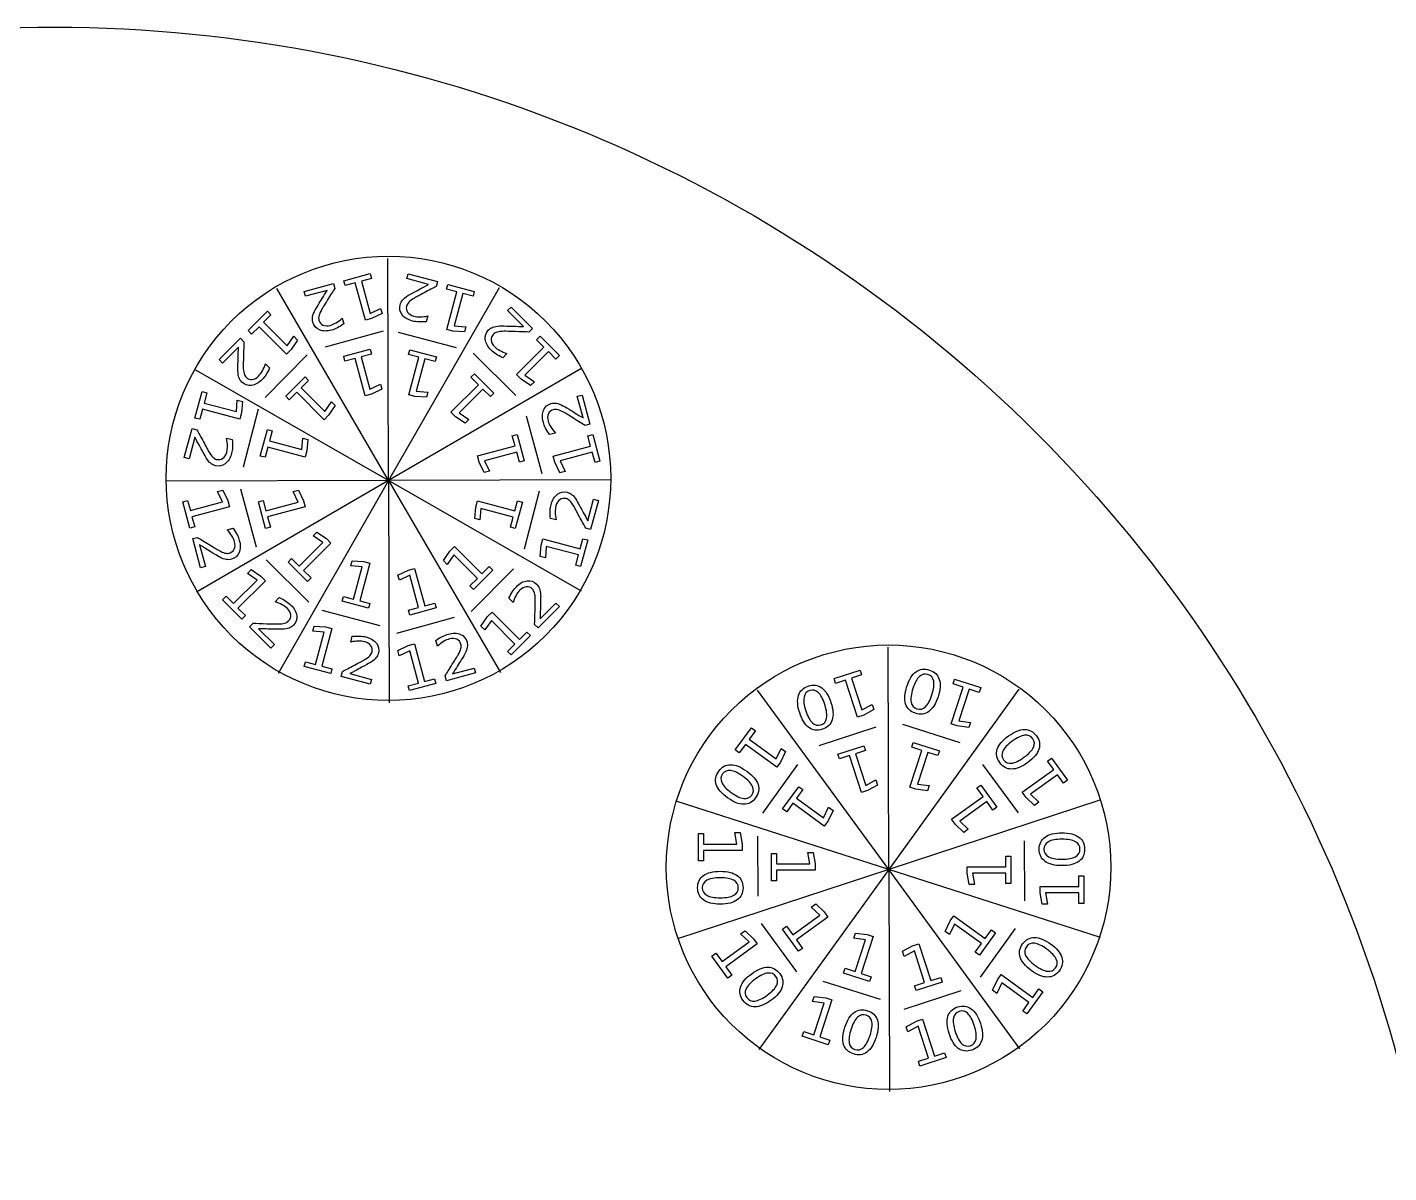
# Model space of a CAD drawing. Extents: x -500 to 0, y 250 to 501.
# Drawn here: x -377.3 to -254.8, y 397.7 to 500.8 of the extents above; entities that cross this region are included whole.
import ezdxf

# ---------------------------------------------------------------- set-up
doc = ezdxf.new("R2010")
doc.units = 0
doc.layers.add('Calque_1', color=7, linetype='CONTINUOUS')

msp = doc.modelspace()

# ---------------------------------------------------------------- linework, layer by layer
at = {"layer": 'Calque_1', "color": 7}
for points in [[(-344.78666, 460.00047), (-344.84946, 479.99949)], [(-341.185784, 477.655719), (-343.137924, 478.178794), (-343.021872, 478.611906), (-340.396864, 477.908538), (-340.512916, 477.475425)], [(-344.78666, 460.00047), (-354.84056, 477.28873)], [(-350.310153, 477.118635), (-352.262293, 476.595561), (-352.378345, 477.028674), (-349.753338, 477.732042), (-349.637285, 477.298929)], [(-334.84154, 477.35153), (-344.78666, 460.00047)], [(-332.657134, 473.861439), (-334.0862, 475.290505), (-333.769139, 475.607565), (-331.8475, 473.685926), (-332.164561, 473.368866)], [(-348.950228, 474.624043), (-348.810965, 474.104308)], [(-341.25535, 474.815376), (-341.394613, 474.295641)], [(-345.281755, 473.440084), (-350.484252, 472.012423)], [(-338.670339, 471.955802), (-343.889664, 473.320659)], [(-358.293779, 471.992748), (-359.722845, 470.563682), (-360.039905, 470.880743), (-358.118266, 472.802382), (-357.801206, 472.485321)], [(-352.099783, 471.321229), (-355.891447, 467.48359)], [(-355.868753, 470.51233), (-355.48828, 470.131858)], [(-333.328653, 467.667443), (-337.166293, 471.459107)], [(-334.137552, 471.436413), (-334.518024, 471.05594)], [(-344.78666, 460.00047), (-362.13772, 469.94559)], [(-327.49839, 470.05437), (-344.78666, 460.00047)], [(-327.284165, 465.630743), (-327.807239, 467.582883), (-327.374126, 467.698935), (-326.670758, 465.073928), (-327.103871, 464.957875)], [(-356.511682, 466.411911), (-357.876539, 461.192586)], [(-330.962716, 460.602345), (-332.390377, 465.804842)], [(-362.211599, 463.896466), (-362.734674, 461.944326), (-363.167786, 462.060378), (-362.464418, 464.685386), (-362.031305, 464.569334)], [(-359.371256, 463.8269), (-358.851521, 463.687637)], [(-329.778757, 464.270818), (-330.298492, 464.131555)], [(-344.78666, 460.00047), (-364.78568, 459.93767)], [(-344.78666, 460.00047), (-362.07492, 449.94657)], [(-344.78666, 460.00047), (-354.73178, 442.64941)], [(-324.78764, 460.06327), (-344.78666, 460.00047)], [(-344.78666, 460.00047), (-344.72386, 440.00145)], [(-344.78666, 460.00047), (-334.73276, 442.71221)], [(-327.4356, 450.05535), (-344.78666, 460.00047)], [(-358.119504, 459.244595), (-356.691843, 454.042099)], [(-332.570528, 453.867389), (-331.205671, 459.086714)], [(-326.870611, 456.382834), (-326.347536, 458.334974), (-325.914424, 458.218922), (-326.617792, 455.593914), (-327.050905, 455.709966)], [(-359.303463, 455.576122), (-358.783728, 455.715385)], [(-329.710954, 456.4524), (-330.230689, 456.591663)], [(-361.798055, 454.216197), (-361.274981, 452.264057), (-361.708094, 452.148005), (-362.411462, 454.773012), (-361.978349, 454.889065)], [(-355.815327, 452.858927), (-351.977688, 449.067263)], [(-337.353037, 448.216873), (-333.561373, 452.054513)], [(-355.006428, 449.089957), (-354.625956, 449.47043)], [(-333.584067, 449.025772), (-333.964539, 449.406244)], [(-331.159041, 447.545354), (-329.729975, 448.97442), (-329.412914, 448.657359), (-331.334554, 446.73572), (-331.651614, 447.052781)], [(-356.486846, 446.664931), (-355.05778, 445.235865), (-355.374841, 444.918805), (-357.29648, 446.840444), (-356.979419, 447.157504)], [(-350.782476, 448.323506), (-345.563151, 446.958649)], [(-344.057623, 446.276856), (-338.855127, 447.704517)], [(-348.197465, 445.463932), (-348.058202, 445.983667)], [(-340.389151, 445.092898), (-340.528413, 445.612633)], [(-299.78666, 425.00047), (-299.84946, 444.99949)], [(-348.267031, 442.623589), (-346.314891, 442.100514), (-346.430943, 441.667402), (-349.055951, 442.37077), (-348.939899, 442.803883)], [(-339.029225, 442.598305), (-337.077085, 443.12138), (-336.961033, 442.688267), (-339.586041, 441.984898), (-339.702093, 442.418011)], [(-299.78666, 425.00047), (-311.5926, 441.14311)], [(-288.08232, 441.21693), (-299.78666, 425.00047)], [(-300.945941, 437.818315), (-306.06659, 436.120332)], [(-293.372906, 436.394056), (-298.513647, 438.030201)], [(-307.996928, 434.440728), (-311.141571, 430.05719)], [(-288.117747, 430.096448), (-291.314992, 434.441769)], [(-280.78586, 431.24024), (-299.78666, 425.00047)], [(-299.78666, 425.00047), (-318.82628, 431.12079)], [(-311.606471, 427.995629), (-311.573961, 422.600897)], [(-287.541749, 422.177161), (-287.574259, 427.571893)], [(-299.78666, 425.00047), (-318.78746, 418.76071)], [(-299.78666, 425.00047), (-311.491, 408.78401)], [(-299.78666, 425.00047), (-299.72386, 405.00143)], [(-287.98072, 408.85783), (-299.78666, 425.00047)], [(-280.74704, 418.88015), (-299.78666, 425.00047)], [(-311.277543, 420.138102), (-308.080298, 415.792781)], [(-291.521891, 415.299672), (-288.377248, 419.68321)], [(-305.713549, 414.952318), (-300.572807, 413.316173)], [(-298.398581, 412.419447), (-293.277932, 414.11743)]]:
    msp.add_lwpolyline(points, dxfattribs=at)
for points in [[(-346.314486, 478.189271), (-347.228254, 477.944427), (-346.450704, 475.04257), (-345.505787, 475.492366), (-345.380178, 475.023584), (-346.319565, 474.57527), (-346.878901, 474.425396), (-347.782061, 477.796035), (-348.695829, 477.551192), (-348.811881, 477.984305), (-346.430539, 478.622384)], [(-350.310153, 477.118635)], [(-341.185784, 477.655719)], [(-337.190117, 476.585083), (-338.103885, 476.829927), (-338.881436, 473.928069), (-337.838216, 473.845145), (-337.963826, 473.376364), (-339.001516, 473.457806), (-339.560852, 473.60768), (-338.657692, 476.978319), (-339.57146, 477.223162), (-339.455408, 477.656275), (-337.074065, 477.018196)], [(-355.368748, 474.917779), (-356.037673, 474.248855), (-353.913365, 472.124547), (-353.319941, 472.98654), (-352.97677, 472.643368), (-353.566146, 471.785423), (-353.975608, 471.375961), (-356.443087, 473.84344), (-357.112012, 473.174515), (-357.429073, 473.491576), (-355.685809, 475.23484)], [(-329.732103, 470.936408), (-330.401027, 471.605333), (-332.525335, 469.481025), (-331.663342, 468.887601), (-332.006514, 468.54443), (-332.864459, 469.133806), (-333.273921, 469.543268), (-330.806442, 472.010747), (-331.475367, 472.679672), (-331.158306, 472.996733), (-329.415042, 471.253469)], [(-332.657134, 473.861439)], [(-358.293779, 471.992748)], [(-346.332243, 471.386117), (-347.246011, 471.141273), (-346.46846, 468.239416), (-345.523544, 468.689211), (-345.397934, 468.22043), (-346.337321, 467.772116), (-346.896657, 467.622242), (-347.799817, 470.992881), (-348.713585, 470.748038), (-348.829638, 471.181151), (-346.448295, 471.81923)], [(-340.607072, 470.702257), (-341.52084, 470.947101), (-342.29839, 468.045243), (-341.25517, 467.962319), (-341.38078, 467.493538), (-342.418471, 467.57498), (-342.977807, 467.724854), (-342.074647, 471.095493), (-342.988415, 471.340336), (-342.872362, 471.773449), (-340.491019, 471.13537)], [(-351.982548, 469.017197), (-352.651473, 468.348272), (-350.527165, 466.223965), (-349.933742, 467.085958), (-349.59057, 466.742786), (-350.179946, 465.884841), (-350.589408, 465.475378), (-353.056888, 467.942857), (-353.725812, 467.273933), (-354.042873, 467.590993), (-352.299609, 469.334257)], [(-335.632685, 467.550208), (-336.30161, 468.219133), (-338.425917, 466.094825), (-337.563924, 465.501402), (-337.907096, 465.15823), (-338.765041, 465.747606), (-339.174504, 466.157068), (-336.707025, 468.624548), (-337.375949, 469.293472), (-337.058889, 469.610533), (-335.315625, 467.867269)], [(-361.140963, 467.892133), (-361.385807, 466.978365), (-358.483949, 466.200814), (-358.401025, 467.244034), (-357.932244, 467.118424), (-358.013686, 466.080734), (-358.16356, 465.521398), (-361.534199, 466.424558), (-361.779042, 465.51079), (-362.212155, 465.626842), (-361.574076, 468.008185)], [(-327.284165, 465.630743)], [(-355.258137, 464.475178), (-355.502981, 463.56141), (-352.601123, 462.78386), (-352.518199, 463.82708), (-352.049418, 463.70147), (-352.13086, 462.663779), (-352.280734, 462.104443), (-355.651373, 463.007603), (-355.896216, 462.093835), (-356.329329, 462.209888), (-355.69125, 464.591231)], [(-362.211599, 463.896466)], [(-333.016683, 461.652833), (-333.261527, 462.566601), (-336.163384, 461.78905), (-335.713589, 460.844134), (-336.18237, 460.718524), (-336.630684, 461.657911), (-336.780558, 462.217247), (-333.409919, 463.120407), (-333.654762, 464.034175), (-333.221649, 464.150228), (-332.583571, 461.768885)], [(-326.213529, 461.635076), (-326.458373, 462.548844), (-329.36023, 461.771294), (-328.910434, 460.826377), (-329.379216, 460.700768), (-329.82753, 461.640155), (-329.977404, 462.199491), (-326.606765, 463.102651), (-326.851608, 464.016419), (-326.418495, 464.132471), (-325.780416, 461.751129)], [(-362.868691, 458.211864), (-362.623847, 457.298096), (-359.72199, 458.075646), (-360.171786, 459.020563), (-359.703004, 459.146172), (-359.25469, 458.206785), (-359.104816, 457.647449), (-362.475455, 456.744289), (-362.230612, 455.830521), (-362.663725, 455.714469), (-363.301804, 458.095811)], [(-356.065537, 458.194107), (-355.820693, 457.28034), (-352.918836, 458.05789), (-353.368631, 459.002807), (-352.89985, 459.128416), (-352.451536, 458.189029), (-352.301662, 457.629693), (-355.672301, 456.726533), (-355.427458, 455.812765), (-355.860571, 455.696712), (-356.49865, 458.078055)], [(-333.824073, 455.804122), (-333.579229, 456.71789), (-336.481087, 457.49544), (-336.564011, 456.45222), (-337.032792, 456.57783), (-336.95135, 457.615521), (-336.801476, 458.174857), (-333.430837, 457.271697), (-333.185994, 458.185465), (-332.752881, 458.069412), (-333.39096, 455.68807)], [(-326.870611, 456.382834)], [(-353.511295, 452.976162), (-352.84237, 452.307237), (-350.718063, 454.431545), (-351.580056, 455.024968), (-351.236884, 455.36814), (-350.378939, 454.778764), (-349.969476, 454.369302), (-352.436955, 451.901822), (-351.768031, 451.232898), (-352.085091, 450.915837), (-353.828355, 452.659101)], [(-327.941247, 452.387167), (-327.696403, 453.300935), (-330.598261, 454.078486), (-330.681185, 453.035266), (-331.149966, 453.160876), (-331.068524, 454.198566), (-330.91865, 454.757902), (-327.548011, 453.854742), (-327.303168, 454.76851), (-326.870055, 454.652458), (-327.508134, 452.271115)], [(-361.798055, 454.216197)], [(-337.470272, 450.520905), (-336.801347, 451.18983), (-338.925654, 453.314137), (-339.519078, 452.452144), (-339.86225, 452.795316), (-339.272874, 453.653261), (-338.863411, 454.062724), (-336.395932, 451.595245), (-335.727008, 452.264169), (-335.409947, 451.947109), (-337.153211, 450.203845)], [(-348.845743, 449.577051), (-347.931975, 449.332207), (-347.154425, 452.234065), (-348.197645, 452.316989), (-348.072035, 452.78577), (-347.034344, 452.704328), (-346.475008, 452.554454), (-347.378168, 449.183815), (-346.4644, 448.938972), (-346.580453, 448.505859), (-348.961796, 449.143938)], [(-343.007136, 448.330824), (-342.093368, 448.575667), (-342.870918, 451.477525), (-343.815835, 451.027729), (-343.941444, 451.49651), (-343.002057, 451.944825), (-342.442721, 452.094698), (-341.539561, 448.724059), (-340.625793, 448.968903), (-340.509741, 448.53579), (-342.891084, 447.897711)], [(-359.411877, 449.589962), (-358.742953, 448.921037), (-356.618645, 451.045345), (-357.480638, 451.638769), (-357.137466, 451.98194), (-356.279521, 451.392564), (-355.870059, 450.983102), (-358.337538, 448.515623), (-357.668613, 447.846698), (-357.985674, 447.529637), (-359.728938, 449.272901)], [(-334.084072, 444.620323), (-333.415147, 445.289247), (-335.539455, 447.413555), (-336.132878, 446.551562), (-336.47605, 446.894734), (-335.886674, 447.752679), (-335.477212, 448.162141), (-333.009732, 445.694662), (-332.340808, 446.363587), (-332.023747, 446.046526), (-333.767011, 444.303262)], [(-331.159041, 447.545354)], [(-356.486846, 446.664931)], [(-352.262698, 443.694225), (-351.34893, 443.449381), (-350.571379, 446.351239), (-351.614599, 446.434163), (-351.488989, 446.902944), (-350.451299, 446.821502), (-349.891963, 446.671628), (-350.795123, 443.300989), (-349.881355, 443.056146), (-349.997407, 442.623033), (-352.37875, 443.261112)], [(-343.024892, 441.527669), (-342.111124, 441.772513), (-342.888675, 444.674371), (-343.833591, 444.224575), (-343.959201, 444.693356), (-343.019813, 445.14167), (-342.460477, 445.291544), (-341.557317, 441.920905), (-340.643549, 442.165748), (-340.527497, 441.732636), (-342.90884, 441.094557)], [(-348.267031, 442.623589)], [(-339.029225, 442.598305)], [(-302.22581, 442.506944), (-303.125512, 442.214613), (-302.197156, 439.357426), (-301.277075, 439.856059), (-301.127103, 439.394494), (-302.04174, 438.89763), (-302.592466, 438.718688), (-303.670794, 442.03744), (-304.570495, 441.74511), (-304.709056, 442.171555), (-302.364371, 442.93339)], [(-291.652435, 440.939524), (-292.552136, 441.231855), (-293.480493, 438.374668), (-292.443043, 438.23726), (-292.593014, 437.775695), (-293.62502, 437.911334), (-294.175746, 438.090276), (-293.097418, 441.409028), (-293.99712, 441.701359), (-293.858559, 442.127804), (-291.513874, 441.36597)], [(-297.390338, 439.059879)], [(-297.259928, 439.46124)], [(-311.788271, 437.481621), (-312.344318, 436.716289), (-309.913849, 434.95045), (-309.462577, 435.894662), (-309.069946, 435.6094), (-309.517854, 434.669818), (-309.858221, 434.201343), (-312.68132, 436.252444), (-313.237366, 435.487113), (-313.600123, 435.75067), (-312.151028, 437.745179)], [(-305.893453, 438.014985)], [(-305.763043, 437.613624)], [(-301.887493, 435.712184), (-302.787194, 435.419853), (-301.858838, 432.562666), (-300.938757, 433.061298), (-300.788785, 432.599733), (-301.703422, 432.10287), (-302.254148, 431.923928), (-303.332476, 435.24268), (-304.232178, 434.950349), (-304.370738, 435.376795), (-302.026053, 436.138629)], [(-295.37259, 435.24359), (-296.272292, 435.535921), (-297.200648, 432.678734), (-296.163198, 432.541326), (-296.313169, 432.079761), (-297.345176, 432.2154), (-297.895901, 432.394342), (-296.817573, 435.713093), (-297.717275, 436.005424), (-297.578714, 436.43187), (-295.234029, 435.670036)], [(-284.054097, 432.762541), (-284.610144, 433.527873), (-287.040612, 431.762035), (-286.282064, 431.041072), (-286.674694, 430.755809), (-287.429878, 431.472141), (-287.770245, 431.940616), (-284.947146, 433.991718), (-285.503192, 434.75705), (-285.140436, 435.020607), (-283.691341, 433.026099)], [(-289.800986, 434.614531)], [(-289.459568, 434.862586)], [(-307.520707, 432.183402), (-308.076753, 431.41807), (-305.646284, 429.652231), (-305.195012, 430.596444), (-304.802381, 430.311181), (-305.250289, 429.3716), (-305.590656, 428.903124), (-308.413756, 430.954226), (-308.969802, 430.188894), (-309.332558, 430.452452), (-307.883463, 432.44696)], [(-290.411752, 430.341086), (-290.967799, 431.106418), (-293.398267, 429.340579), (-292.639719, 428.619616), (-293.032349, 428.334353), (-293.787533, 429.050685), (-294.1279, 429.519161), (-291.304801, 431.570262), (-291.860847, 432.335594), (-291.498091, 432.599152), (-290.048996, 430.604644)], [(-312.11515, 431.691763)], [(-311.773732, 431.443708)], [(-316.461123, 428.227267), (-316.461123, 427.281265), (-313.456899, 427.281265), (-313.646806, 428.3104), (-313.161488, 428.3104), (-312.971581, 427.286989), (-312.971581, 426.707922), (-316.461123, 426.707922), (-316.461123, 425.761919), (-316.909515, 425.761919), (-316.909515, 428.227267)], [(-309.894377, 426.44933), (-309.894377, 425.503327), (-306.890152, 425.503327), (-307.08006, 426.532462), (-306.594741, 426.532462), (-306.404834, 425.509052), (-306.404834, 424.929984), (-309.894377, 424.929984), (-309.894377, 423.983982), (-310.342768, 423.983982), (-310.342768, 426.44933)], [(-286.247855, 426.821751)], [(-285.825839, 426.821751)], [(-289.253843, 423.72346), (-289.253843, 424.669463), (-292.258068, 424.669463), (-292.06816, 423.640328), (-292.553479, 423.640328), (-292.743386, 424.663738), (-292.743386, 425.242806), (-289.253843, 425.242806), (-289.253843, 426.188808), (-288.805452, 426.188808), (-288.805452, 423.72346)], [(-282.687097, 421.945523), (-282.687097, 422.891525), (-285.691321, 422.891525), (-285.501414, 421.86239), (-285.986732, 421.86239), (-286.176639, 422.885801), (-286.176639, 423.464868), (-282.687097, 423.464868), (-282.687097, 424.410871), (-282.238705, 424.410871), (-282.238705, 421.945523)], [(-313.322381, 423.351039)], [(-312.900365, 423.351039)], [(-308.983538, 419.893464), (-308.427491, 419.128132), (-305.997023, 420.893971), (-306.755571, 421.614934), (-306.362941, 421.900197), (-305.607757, 421.183865), (-305.26739, 420.715389), (-308.090489, 418.664288), (-307.534443, 417.898956), (-307.897199, 417.635398), (-309.346294, 419.629906)], [(-291.998112, 417.556998), (-291.442066, 418.32233), (-293.872535, 420.088169), (-294.323807, 419.143956), (-294.716438, 419.429219), (-294.26853, 420.3688), (-293.928163, 420.837276), (-291.105063, 418.786174), (-290.549017, 419.551506), (-290.186261, 419.287948), (-291.635356, 417.29344)], [(-315.341193, 417.472009), (-314.785146, 416.706677), (-312.354678, 418.472515), (-313.113227, 419.193479), (-312.720596, 419.478741), (-311.965412, 418.762409), (-311.625045, 418.293934), (-314.448144, 416.242832), (-313.892098, 415.4775), (-314.254854, 415.213943), (-315.703949, 417.208451)], [(-303.713864, 416.102784), (-302.814163, 415.810453), (-301.885806, 418.66764), (-302.923257, 418.805048), (-302.773285, 419.266613), (-301.741279, 419.130974), (-301.190553, 418.952033), (-302.268881, 415.633281), (-301.369179, 415.34095), (-301.50774, 414.914504), (-303.852425, 415.676339)], [(-297.457029, 414.525578), (-296.557328, 414.817909), (-297.485684, 417.675096), (-298.405765, 417.176464), (-298.555737, 417.638029), (-297.641099, 418.134892), (-297.090374, 418.313834), (-296.012046, 414.995082), (-295.112344, 415.287413), (-294.973784, 414.860967), (-297.318469, 414.099133)], [(-287.745087, 418.296692)], [(-287.403669, 418.048637)], [(-309.935722, 415.371964)], [(-309.594304, 415.620019)], [(-287.730548, 412.258779), (-287.174501, 413.024111), (-289.60497, 414.78995), (-290.056242, 413.845738), (-290.448873, 414.131001), (-290.000965, 415.070582), (-289.660598, 415.539057), (-286.837499, 413.487956), (-286.281453, 414.253287), (-285.918696, 413.98973), (-287.367791, 411.995221)], [(-307.43402, 410.40685), (-306.534318, 410.114519), (-305.605962, 412.971706), (-306.643412, 413.109114), (-306.49344, 413.570679), (-305.461434, 413.43504), (-304.910708, 413.256098), (-305.989036, 409.937346), (-305.089335, 409.645015), (-305.227895, 409.21857), (-307.57258, 409.980404)], [(-301.826527, 411.885134)], [(-301.696117, 412.286495)], [(-293.581478, 412.624138)], [(-293.451068, 412.222777)], [(-297.118712, 407.730818), (-296.21901, 408.023149), (-297.147366, 410.880336), (-298.067447, 410.381703), (-298.217419, 410.843268), (-297.302782, 411.340132), (-296.752056, 411.519074), (-295.673728, 408.200322), (-294.774027, 408.492652), (-294.635466, 408.066207), (-296.980151, 407.304372)]]:
    msp.add_lwpolyline(points, close=True, dxfattribs=at)
at = {"layer": 'Calque_1', "color": 5}
for points in [[(-324.79999, 460.2)], [(-279.79999, 425.2)]]:
    msp.add_lwpolyline(points, close=True, dxfattribs=at)
for points in [[(-463.188338, 464.188338), (-439.74629, 487.630385), (-407.952051, 500.79999), (-374.79999, 500.79999)], [(-374.79999, 500.79999), (-341.647929, 500.79999), (-309.85369, 487.630385), (-286.411642, 464.188338)], [(-358.942126, 474.342136), (-355.191398, 478.092863), (-350.10432, 480.2), (-344.79999, 480.2)], [(-344.79999, 480.2), (-339.49566, 480.2), (-334.408582, 478.092863), (-330.657854, 474.342136)], [(-364.79999, 460.2), (-364.79999, 465.50433), (-362.692853, 470.591408), (-358.942126, 474.342136)], [(-330.657854, 474.342136), (-326.907127, 470.591408), (-324.79999, 465.50433), (-324.79999, 460.2)], [(-286.411642, 464.188338), (-262.969595, 440.74629), (-249.79999, 408.952051), (-249.79999, 375.79999)], [(-358.942126, 446.057864), (-362.692853, 449.808592), (-364.79999, 454.89567), (-364.79999, 460.2)], [(-324.79999, 460.2), (-324.79999, 454.89567), (-326.907127, 449.808592), (-330.657854, 446.057864)], [(-344.79999, 440.2), (-350.10432, 440.2), (-355.191398, 442.307137), (-358.942126, 446.057864)], [(-330.657854, 446.057864), (-334.408582, 442.307137), (-339.49566, 440.2), (-344.79999, 440.2)], [(-313.942126, 439.342136), (-310.191398, 443.092863), (-305.10432, 445.2), (-299.79999, 445.2)], [(-299.79999, 445.2), (-294.49566, 445.2), (-289.408582, 443.092863), (-285.657854, 439.342136)], [(-319.79999, 425.2), (-319.79999, 430.50433), (-317.692853, 435.591408), (-313.942126, 439.342136)], [(-285.657854, 439.342136), (-281.907127, 435.591408), (-279.79999, 430.50433), (-279.79999, 425.2)], [(-313.942126, 411.057864), (-317.692853, 414.808592), (-319.79999, 419.89567), (-319.79999, 425.2)], [(-279.79999, 425.2), (-279.79999, 419.89567), (-281.907127, 414.808592), (-285.657854, 411.057864)], [(-299.79999, 405.2), (-305.10432, 405.2), (-310.191398, 407.307137), (-313.942126, 411.057864)], [(-285.657854, 411.057864), (-289.408582, 407.307137), (-294.49566, 405.2), (-299.79999, 405.2)]]:
    msp.add_open_spline(points, degree=3, dxfattribs=at)
at = {"layer": 'Calque_1', "color": 7}
for points in [[(-351.092643, 475.852209), (-350.908083, 476.152881), (-350.647253, 476.575023), (-350.310153, 477.118635)], [(-349.637285, 477.298929), (-349.795418, 477.039927), (-350.011728, 476.691608), (-350.286216, 476.253974)], [(-343.530176, 476.238646), (-343.43009, 476.361103), (-343.27057, 476.494941), (-343.051616, 476.640161)], [(-343.051616, 476.640161), (-342.992266, 476.67705), (-342.807279, 476.780399), (-342.496654, 476.950207)], [(-342.496654, 476.950207), (-342.186484, 477.118316), (-341.749527, 477.353487), (-341.185784, 477.655719)], [(-341.597385, 476.894932), (-342.056213, 476.651969), (-342.345899, 476.493844), (-342.466442, 476.420559)], [(-340.512916, 477.475425), (-340.779365, 477.330188), (-341.140854, 477.136691), (-341.597385, 476.894932)], [(-351.63192, 474.719218), (-351.606471, 474.875312), (-351.535242, 475.070979), (-351.418232, 475.30622)], [(-351.418232, 475.30622), (-351.385278, 475.367842), (-351.276749, 475.549838), (-351.092643, 475.852209)], [(-350.801655, 475.408626), (-350.931107, 475.175513), (-351.013842, 474.985865), (-351.049858, 474.839682)], [(-350.286216, 476.253974), (-350.562092, 475.814147), (-350.733905, 475.532365), (-350.801655, 475.408626)], [(-343.576062, 474.926579), (-343.778017, 475.191862), (-343.834849, 475.489257), (-343.746558, 475.818763)], [(-343.746558, 475.818763), (-343.704688, 475.975023), (-343.632561, 476.114984), (-343.530176, 476.238646)], [(-343.175583, 475.701268), (-343.22974, 475.499149), (-343.19635, 475.31362), (-343.075412, 475.144683)], [(-342.965864, 476.05194), (-343.072453, 475.942148), (-343.14236, 475.825257), (-343.175583, 475.701268)], [(-342.466442, 476.420559), (-342.695107, 476.283403), (-342.861581, 476.16053), (-342.965864, 476.05194)], [(-351.60937, 474.247398), (-351.65124, 474.403658), (-351.658756, 474.560931), (-351.63192, 474.719218)], [(-351.015625, 473.559992), (-351.323164, 473.688756), (-351.521079, 473.917891), (-351.60937, 474.247398)], [(-351.049858, 474.839682), (-351.087271, 474.691304), (-351.089366, 474.555121), (-351.056144, 474.431132)], [(-351.056144, 474.431132), (-351.001986, 474.229012), (-350.880305, 474.085035), (-350.691101, 473.9992)], [(-350.039026, 473.969125), (-349.863663, 474.016114), (-349.685653, 474.093849), (-349.504996, 474.202329)], [(-349.504996, 474.202329), (-349.326183, 474.310316), (-349.14126, 474.450887), (-348.950228, 474.624043)], [(-348.810965, 474.104308), (-349.013876, 473.960737), (-349.207484, 473.841504), (-349.391791, 473.746609)], [(-342.630716, 474.356519), (-343.058993, 474.471276), (-343.374108, 474.661296), (-343.576062, 474.926579)], [(-343.075412, 475.144683), (-342.956326, 474.976242), (-342.773101, 474.858881), (-342.525736, 474.7926)], [(-342.076472, 474.276277), (-342.283525, 474.286245), (-342.468273, 474.312993), (-342.630716, 474.356519)], [(-342.525736, 474.7926), (-342.350373, 474.745612), (-342.157344, 474.723927), (-341.946651, 474.727546)], [(-341.394613, 474.295641), (-341.642124, 474.27276), (-341.86941, 474.266306), (-342.076472, 474.276277)], [(-341.946651, 474.727546), (-341.737801, 474.731659), (-341.507367, 474.760935), (-341.25535, 474.815376)], [(-349.911901, 473.538978), (-350.340178, 473.424222), (-350.708086, 473.431226), (-351.015625, 473.559992)], [(-350.691101, 473.9992), (-350.503749, 473.912869), (-350.286391, 473.902844), (-350.039026, 473.969125)], [(-349.391791, 473.746609), (-349.576088, 473.651715), (-349.749458, 473.582505), (-349.911901, 473.538978)], [(-336.091746, 472.693074), (-336.134002, 473.023793), (-336.034522, 473.30976), (-335.793307, 473.550975)], [(-335.793307, 473.550975), (-335.678917, 473.665365), (-335.546472, 473.750512), (-335.395973, 473.806414)], [(-335.357575, 473.163734), (-335.505537, 473.015772), (-335.569385, 472.838405), (-335.549118, 472.631632)], [(-335.395973, 473.806414), (-335.248068, 473.862422), (-335.043, 473.898569), (-334.780771, 473.914856)], [(-335.000617, 473.362566), (-335.147823, 473.320778), (-335.266809, 473.2545), (-335.357575, 473.163734)], [(-334.383796, 473.432088), (-334.650405, 473.42764), (-334.856012, 473.404466), (-335.000617, 473.362566)], [(-334.780771, 473.914856), (-334.710928, 473.917128), (-334.49905, 473.914137), (-334.145136, 473.905883)], [(-333.393984, 473.408378), (-333.912823, 473.42738), (-334.24276, 473.435283), (-334.383796, 473.432088)], [(-334.145136, 473.905883), (-333.792467, 473.896385), (-333.296466, 473.88157), (-332.657134, 473.861439)], [(-332.164561, 473.368866), (-332.46793, 473.376311), (-332.877738, 473.389482), (-333.393984, 473.408378)], [(-358.338223, 470.504746), (-358.328725, 470.857415), (-358.31391, 471.353416), (-358.293779, 471.992748)], [(-357.801206, 472.485321), (-357.808651, 472.181952), (-357.821822, 471.772144), (-357.840718, 471.255898)], [(-335.558082, 471.726714), (-335.871602, 472.040234), (-336.04949, 472.362354), (-336.091746, 472.693074)], [(-335.118213, 471.380101), (-335.292542, 471.49226), (-335.439165, 471.607797), (-335.558082, 471.726714)], [(-335.549118, 472.631632), (-335.530207, 472.426215), (-335.43021, 472.232965), (-335.249126, 472.051881)], [(-335.249126, 472.051881), (-335.120751, 471.923506), (-334.964426, 471.808213), (-334.780151, 471.706)], [(-334.780151, 471.706), (-334.597225, 471.605137), (-334.383025, 471.515274), (-334.137552, 471.436413)], [(-358.347196, 469.869111), (-358.349468, 469.938954), (-358.346477, 470.150832), (-358.338223, 470.504746)], [(-357.840718, 471.255898), (-357.85972, 470.737059), (-357.867623, 470.407122), (-357.864428, 470.266086)], [(-356.13834, 469.869731), (-356.037477, 470.052657), (-355.947614, 470.266857), (-355.868753, 470.51233)], [(-334.518024, 471.05594), (-334.743815, 471.159881), (-334.943878, 471.267934), (-335.118213, 471.380101)], [(-358.238754, 469.253909), (-358.294762, 469.401814), (-358.330909, 469.606882), (-358.347196, 469.869111)], [(-357.983315, 468.856575), (-358.097705, 468.970965), (-358.182852, 469.10341), (-358.238754, 469.253909)], [(-357.864428, 470.266086), (-357.85998, 469.999478), (-357.836806, 469.79387), (-357.794906, 469.649265)], [(-357.794906, 469.649265), (-357.753118, 469.502059), (-357.68684, 469.383073), (-357.596074, 469.292307)], [(-357.596074, 469.292307), (-357.448112, 469.144345), (-357.270745, 469.080497), (-357.063972, 469.100764)], [(-357.063972, 469.100764), (-356.858555, 469.119675), (-356.665305, 469.219672), (-356.484221, 469.400756)], [(-356.484221, 469.400756), (-356.355846, 469.529131), (-356.240553, 469.685456), (-356.13834, 469.869731)], [(-355.812441, 469.531669), (-355.9246, 469.35734), (-356.040137, 469.210717), (-356.159054, 469.0918)], [(-355.48828, 470.131858), (-355.592221, 469.906067), (-355.700274, 469.706004), (-355.812441, 469.531669)], [(-357.125414, 468.558136), (-357.456133, 468.51588), (-357.7421, 468.61536), (-357.983315, 468.856575)], [(-356.159054, 469.0918), (-356.472574, 468.77828), (-356.794694, 468.600392), (-357.125414, 468.558136)], [(-330.842808, 466.336215), (-330.714044, 466.643754), (-330.484909, 466.841669), (-330.155402, 466.92996)], [(-330.155402, 466.92996), (-329.999142, 466.97183), (-329.841869, 466.979346), (-329.683582, 466.95251)], [(-329.683582, 466.95251), (-329.527488, 466.927061), (-329.331821, 466.855832), (-329.09658, 466.738822)], [(-329.09658, 466.738822), (-329.034958, 466.705868), (-328.852962, 466.597339), (-328.550591, 466.413233)], [(-330.863822, 465.232491), (-330.978578, 465.660768), (-330.971574, 466.028676), (-330.842808, 466.336215)], [(-330.4036, 466.011691), (-330.489931, 465.824339), (-330.499956, 465.606981), (-330.433675, 465.359616)], [(-329.971668, 466.376734), (-330.173788, 466.322576), (-330.317765, 466.200895), (-330.4036, 466.011691)], [(-329.563118, 466.370448), (-329.711496, 466.407861), (-329.847679, 466.409956), (-329.971668, 466.376734)], [(-328.994174, 466.122245), (-329.227287, 466.251697), (-329.416935, 466.334432), (-329.563118, 466.370448)], [(-328.148826, 465.606806), (-328.588653, 465.882682), (-328.870435, 466.054495), (-328.994174, 466.122245)], [(-328.550591, 466.413233), (-328.249919, 466.228673), (-327.827777, 465.967843), (-327.284165, 465.630743)], [(-327.103871, 464.957875), (-327.362873, 465.116008), (-327.711192, 465.332318), (-328.148826, 465.606806)], [(-362.031305, 464.569334), (-361.886068, 464.302885), (-361.692571, 463.941396), (-361.450812, 463.484865)], [(-330.656191, 464.712381), (-330.751085, 464.896678), (-330.820295, 465.070048), (-330.863822, 465.232491)], [(-330.298492, 464.131555), (-330.442063, 464.334466), (-330.561296, 464.528074), (-330.656191, 464.712381)], [(-330.433675, 465.359616), (-330.386686, 465.184253), (-330.308951, 465.006243), (-330.200471, 464.825586)], [(-330.200471, 464.825586), (-330.092484, 464.646773), (-329.951913, 464.46185), (-329.778757, 464.270818)], [(-361.506087, 462.585596), (-361.674196, 462.895766), (-361.909367, 463.332723), (-362.211599, 463.896466)], [(-361.450812, 463.484865), (-361.207849, 463.026037), (-361.049724, 462.736351), (-360.976439, 462.615808)], [(-359.283426, 463.135599), (-359.287539, 463.344449), (-359.316815, 463.574883), (-359.371256, 463.8269)], [(-359.34848, 462.556514), (-359.301492, 462.731877), (-359.279807, 462.924906), (-359.283426, 463.135599)], [(-358.851521, 463.687637), (-358.82864, 463.440126), (-358.822186, 463.21284), (-358.832157, 463.005778)], [(-361.196041, 462.030634), (-361.23293, 462.089984), (-361.336279, 462.274971), (-361.506087, 462.585596)], [(-360.794526, 461.552074), (-360.916983, 461.65216), (-361.050821, 461.81168), (-361.196041, 462.030634)], [(-360.976439, 462.615808), (-360.839283, 462.387143), (-360.71641, 462.220669), (-360.60782, 462.116387)], [(-360.60782, 462.116387), (-360.498028, 462.009797), (-360.381137, 461.93989), (-360.257148, 461.906667)], [(-360.257148, 461.906667), (-360.055029, 461.85251), (-359.8695, 461.8859), (-359.700563, 462.006838)], [(-359.700563, 462.006838), (-359.532122, 462.125924), (-359.414761, 462.309149), (-359.34848, 462.556514)], [(-358.912399, 462.451534), (-359.027156, 462.023257), (-359.217176, 461.708142), (-359.482459, 461.506188)], [(-358.832157, 463.005778), (-358.842125, 462.798725), (-358.868873, 462.613977), (-358.912399, 462.451534)], [(-360.374643, 461.335692), (-360.530903, 461.377562), (-360.670864, 461.449689), (-360.794526, 461.552074)], [(-359.482459, 461.506188), (-359.747742, 461.304233), (-360.045137, 461.247401), (-360.374643, 461.335692)], [(-330.169811, 457.827766), (-330.055054, 458.256043), (-329.865034, 458.571158), (-329.599751, 458.773112)], [(-329.381647, 458.272462), (-329.550088, 458.153376), (-329.667449, 457.970151), (-329.73373, 457.722786)], [(-329.599751, 458.773112), (-329.334468, 458.975067), (-329.037073, 459.031899), (-328.707567, 458.943608)], [(-328.825062, 458.372633), (-329.027181, 458.42679), (-329.21271, 458.3934), (-329.381647, 458.272462)], [(-328.47439, 458.162914), (-328.584182, 458.269503), (-328.701073, 458.33941), (-328.825062, 458.372633)], [(-328.707567, 458.943608), (-328.551307, 458.901738), (-328.411346, 458.829611), (-328.287684, 458.727226)], [(-328.105771, 457.663492), (-328.242927, 457.892157), (-328.3658, 458.058631), (-328.47439, 458.162914)], [(-328.287684, 458.727226), (-328.165227, 458.62714), (-328.031389, 458.46762), (-327.886169, 458.248666)], [(-327.886169, 458.248666), (-327.84928, 458.189316), (-327.745931, 458.004329), (-327.576123, 457.693704)], [(-330.230689, 456.591663), (-330.25357, 456.839174), (-330.260024, 457.06646), (-330.250053, 457.273522)], [(-330.250053, 457.273522), (-330.240085, 457.480575), (-330.213337, 457.665323), (-330.169811, 457.827766)], [(-329.73373, 457.722786), (-329.780718, 457.547423), (-329.802403, 457.354394), (-329.798784, 457.143701)], [(-329.798784, 457.143701), (-329.794671, 456.934851), (-329.765395, 456.704417), (-329.710954, 456.4524)], [(-327.631398, 456.794435), (-327.874361, 457.253263), (-328.032486, 457.542949), (-328.105771, 457.663492)], [(-327.576123, 457.693704), (-327.408014, 457.383534), (-327.172843, 456.946577), (-326.870611, 456.382834)], [(-358.783728, 455.715385), (-358.640157, 455.512474), (-358.520924, 455.318866), (-358.426029, 455.134559)], [(-327.050905, 455.709966), (-327.196142, 455.976415), (-327.389639, 456.337904), (-327.631398, 456.794435)], [(-361.978349, 454.889065), (-361.719347, 454.730932), (-361.371028, 454.514622), (-360.933394, 454.240134)], [(-358.881749, 455.021354), (-358.989736, 455.200167), (-359.130307, 455.38509), (-359.303463, 455.576122)], [(-358.648545, 454.487324), (-358.695534, 454.662687), (-358.773269, 454.840697), (-358.881749, 455.021354)], [(-358.67862, 453.835249), (-358.592289, 454.022601), (-358.582264, 454.239959), (-358.648545, 454.487324)], [(-358.426029, 455.134559), (-358.331135, 454.950262), (-358.261925, 454.776892), (-358.218398, 454.614449)], [(-358.218398, 454.614449), (-358.103642, 454.186172), (-358.110646, 453.818264), (-358.239412, 453.510725)], [(-360.531629, 453.433707), (-360.832301, 453.618267), (-361.254443, 453.879097), (-361.798055, 454.216197)], [(-360.933394, 454.240134), (-360.493567, 453.964258), (-360.211785, 453.792445), (-360.088046, 453.724695)], [(-359.98564, 453.108118), (-360.047262, 453.141072), (-360.229258, 453.249601), (-360.531629, 453.433707)], [(-360.088046, 453.724695), (-359.854933, 453.595243), (-359.665285, 453.512509), (-359.519102, 453.476492)], [(-359.519102, 453.476492), (-359.370724, 453.439079), (-359.234541, 453.436984), (-359.110552, 453.470206)], [(-359.110552, 453.470206), (-358.908432, 453.524364), (-358.764455, 453.646045), (-358.67862, 453.835249)], [(-358.239412, 453.510725), (-358.368176, 453.203186), (-358.597311, 453.005271), (-358.926818, 452.91698)], [(-359.398638, 452.89443), (-359.554732, 452.919879), (-359.750399, 452.991108), (-359.98564, 453.108118)], [(-358.926818, 452.91698), (-359.083078, 452.87511), (-359.240351, 452.867594), (-359.398638, 452.89443)], [(-333.293766, 450.446302), (-332.980245, 450.759822), (-332.658126, 450.93771), (-332.327406, 450.979966)], [(-332.327406, 450.979966), (-331.996687, 451.022222), (-331.71072, 450.922742), (-331.469505, 450.681527)], [(-333.964539, 449.406244), (-333.860599, 449.632035), (-333.752546, 449.832098), (-333.640379, 450.006433)], [(-333.640379, 450.006433), (-333.52822, 450.180762), (-333.412682, 450.327385), (-333.293766, 450.446302)], [(-333.31448, 449.668371), (-333.415343, 449.485445), (-333.505206, 449.271245), (-333.584067, 449.025772)], [(-332.968599, 450.137346), (-333.096974, 450.008971), (-333.212267, 449.852646), (-333.31448, 449.668371)], [(-332.388848, 450.437338), (-332.594264, 450.418427), (-332.787515, 450.31843), (-332.968599, 450.137346)], [(-331.856746, 450.245795), (-332.004708, 450.393757), (-332.182075, 450.457605), (-332.388848, 450.437338)], [(-331.657914, 449.888837), (-331.699702, 450.036043), (-331.765979, 450.155029), (-331.856746, 450.245795)], [(-331.588392, 449.272016), (-331.59284, 449.538625), (-331.616014, 449.744232), (-331.657914, 449.888837)], [(-331.469505, 450.681527), (-331.355114, 450.567137), (-331.269968, 450.434692), (-331.214066, 450.284193)], [(-331.214066, 450.284193), (-331.158058, 450.136288), (-331.121911, 449.93122), (-331.105624, 449.668991)], [(-331.105624, 449.668991), (-331.103352, 449.599148), (-331.106343, 449.38727), (-331.114597, 449.033356)], [(-354.363829, 448.82037), (-354.546755, 448.921233), (-354.760955, 449.011096), (-355.006428, 449.089957)], [(-354.625956, 449.47043), (-354.400165, 449.366489), (-354.200102, 449.258436), (-354.025767, 449.146269)], [(-353.894854, 448.474489), (-354.023229, 448.602864), (-354.179554, 448.718157), (-354.363829, 448.82037)], [(-354.025767, 449.146269), (-353.851438, 449.03411), (-353.704815, 448.918573), (-353.585898, 448.799656)], [(-353.594862, 447.894738), (-353.613773, 448.100155), (-353.71377, 448.293405), (-353.894854, 448.474489)], [(-353.585898, 448.799656), (-353.272378, 448.486136), (-353.09449, 448.164016), (-353.052234, 447.833296)], [(-331.612102, 448.282204), (-331.5931, 448.801043), (-331.585196, 449.13098), (-331.588392, 449.272016)], [(-331.114597, 449.033356), (-331.124095, 448.680687), (-331.13891, 448.184686), (-331.159041, 447.545354)], [(-356.979419, 447.157504), (-356.67605, 447.150059), (-356.266242, 447.136888), (-355.749996, 447.117992)], [(-354.760184, 447.094282), (-354.493576, 447.09873), (-354.287968, 447.121904), (-354.143363, 447.163804)], [(-354.143363, 447.163804), (-353.996157, 447.205592), (-353.877171, 447.27187), (-353.786405, 447.362636)], [(-353.786405, 447.362636), (-353.638443, 447.510598), (-353.574595, 447.687965), (-353.594862, 447.894738)], [(-353.052234, 447.833296), (-353.009978, 447.502577), (-353.109458, 447.21661), (-353.350673, 446.975395)], [(-331.651614, 447.052781), (-331.644168, 447.35615), (-331.630998, 447.765958), (-331.612102, 448.282204)], [(-354.998844, 446.620487), (-355.351513, 446.629985), (-355.847514, 446.6448), (-356.486846, 446.664931)], [(-355.749996, 447.117992), (-355.231157, 447.09899), (-354.90122, 447.091087), (-354.760184, 447.094282)], [(-354.363209, 446.611514), (-354.433052, 446.609242), (-354.64493, 446.612233), (-354.998844, 446.620487)], [(-353.748007, 446.719956), (-353.895912, 446.663948), (-354.10098, 446.627801), (-354.363209, 446.611514)], [(-353.350673, 446.975395), (-353.465063, 446.861005), (-353.597508, 446.775858), (-353.748007, 446.719956)], [(-348.058202, 445.983667), (-347.810691, 446.006548), (-347.583405, 446.013002), (-347.376343, 446.003031)], [(-347.376343, 446.003031), (-347.16929, 445.993063), (-346.984542, 445.966315), (-346.822099, 445.922789)], [(-346.822099, 445.922789), (-346.393822, 445.808032), (-346.078707, 445.618012), (-345.876753, 445.352729)], [(-340.528413, 445.612633), (-340.325503, 445.756203), (-340.131894, 445.875436), (-339.947588, 445.970332)], [(-339.947588, 445.970332), (-339.763291, 446.065226), (-339.589921, 446.134436), (-339.427477, 446.177962)], [(-339.427477, 446.177962), (-338.999201, 446.292719), (-338.631293, 446.285714), (-338.323754, 446.156949)], [(-338.323754, 446.156949), (-338.016214, 446.028184), (-337.818299, 445.799049), (-337.730008, 445.469543)], [(-347.506164, 445.551762), (-347.715014, 445.547649), (-347.945448, 445.518373), (-348.197465, 445.463932)], [(-346.927079, 445.486708), (-347.102442, 445.533696), (-347.295471, 445.555381), (-347.506164, 445.551762)], [(-346.377403, 445.134625), (-346.496489, 445.303066), (-346.679714, 445.420427), (-346.927079, 445.486708)], [(-346.277232, 444.57804), (-346.223075, 444.780159), (-346.256465, 444.965688), (-346.377403, 445.134625)], [(-345.876753, 445.352729), (-345.674798, 445.087446), (-345.617966, 444.790051), (-345.706257, 444.460545)], [(-339.834382, 445.514611), (-340.013195, 445.406624), (-340.198118, 445.266053), (-340.389151, 445.092898)], [(-339.300352, 445.747815), (-339.475716, 445.700826), (-339.653726, 445.623092), (-339.834382, 445.514611)], [(-338.648277, 445.71774), (-338.835629, 445.804071), (-339.052987, 445.814096), (-339.300352, 445.747815)], [(-338.283235, 445.285809), (-338.337393, 445.487928), (-338.459073, 445.631905), (-338.648277, 445.71774)], [(-338.537723, 444.308314), (-338.408271, 444.541428), (-338.325537, 444.731076), (-338.289521, 444.877258)], [(-338.289521, 444.877258), (-338.252107, 445.025636), (-338.250012, 445.161819), (-338.283235, 445.285809)], [(-337.707459, 444.997722), (-337.732907, 444.841628), (-337.804137, 444.645961), (-337.921147, 444.41072)], [(-337.730008, 445.469543), (-337.688139, 445.313283), (-337.680622, 445.156009), (-337.707459, 444.997722)], [(-347.85543, 443.384376), (-347.396602, 443.627339), (-347.106916, 443.785464), (-346.986373, 443.858749)], [(-346.986373, 443.858749), (-346.757708, 443.995905), (-346.591234, 444.118778), (-346.486952, 444.227368)], [(-346.401199, 443.639147), (-346.460549, 443.602258), (-346.645536, 443.498909), (-346.956161, 443.329101)], [(-346.486952, 444.227368), (-346.380362, 444.33716), (-346.310455, 444.454051), (-346.277232, 444.57804)], [(-345.922639, 444.040662), (-346.022725, 443.918205), (-346.182245, 443.784367), (-346.401199, 443.639147)], [(-345.706257, 444.460545), (-345.748127, 444.304285), (-345.820254, 444.164324), (-345.922639, 444.040662)], [(-339.702093, 442.418011), (-339.54396, 442.677013), (-339.32765, 443.025332), (-339.053162, 443.462967)], [(-339.053162, 443.462967), (-338.777287, 443.902793), (-338.605474, 444.184576), (-338.537723, 444.308314)], [(-338.246735, 443.864731), (-338.431295, 443.564059), (-338.692125, 443.141917), (-339.029225, 442.598305)], [(-337.921147, 444.41072), (-337.9541, 444.349098), (-338.06263, 444.167102), (-338.246735, 443.864731)], [(-348.939899, 442.803883), (-348.67345, 442.94912), (-348.311961, 443.142617), (-347.85543, 443.384376)], [(-346.956161, 443.329101), (-347.266331, 443.160992), (-347.703288, 442.925821), (-348.267031, 442.623589)], [(-298.16547, 441.46107), (-297.960617, 442.09154), (-297.683254, 442.5339), (-297.33338, 442.788148)], [(-297.023612, 442.368566), (-297.250883, 442.157682), (-297.447927, 441.795536), (-297.614744, 441.282128)], [(-297.33338, 442.788148), (-296.985873, 443.041317), (-296.584015, 443.093786), (-296.127805, 442.945554)], [(-296.258215, 442.544193), (-296.543575, 442.636912), (-296.798707, 442.57837), (-297.023612, 442.368566)], [(-295.742214, 441.952214), (-295.80267, 442.254738), (-295.97467, 442.452064), (-296.258215, 442.544193)], [(-296.127805, 442.945554), (-295.671587, 442.79732), (-295.376405, 442.518369), (-295.24226, 442.108702)], [(-307.908385, 440.663337), (-307.776055, 441.072414), (-307.481785, 441.351068), (-307.025576, 441.4993)], [(-306.895166, 441.097939), (-307.180526, 441.00522), (-307.352521, 440.807895), (-307.411153, 440.505964)], [(-307.025576, 441.4993), (-306.569357, 441.647534), (-306.166587, 441.595362), (-305.817266, 441.342783)], [(-306.129756, 440.922315), (-306.356484, 441.131527), (-306.611621, 441.190068), (-306.895166, 441.097939)], [(-305.817266, 441.342783), (-305.469216, 441.087942), (-305.192764, 440.645286), (-304.987912, 440.014815)], [(-298.272332, 439.89835), (-298.406486, 440.30802), (-298.370865, 440.828926), (-298.16547, 441.46107)], [(-297.614744, 441.282128), (-297.782103, 440.767049), (-297.835555, 440.358247), (-297.7751, 440.055724)], [(-295.905306, 440.726698), (-295.73849, 441.240106), (-295.684126, 441.648611), (-295.742214, 441.952214)], [(-295.24226, 442.108702), (-295.110473, 441.697953), (-295.147006, 441.177343), (-295.351859, 440.546872)], [(-307.801523, 439.100617), (-308.006375, 439.731088), (-308.041996, 440.251995), (-307.908385, 440.663337)], [(-307.411153, 440.505964), (-307.471065, 440.201769), (-307.417613, 439.792967), (-307.250797, 439.279559)], [(-305.54136, 439.834989), (-305.708176, 440.348397), (-305.904308, 440.710839), (-306.129756, 440.922315)], [(-305.378268, 438.609474), (-305.319636, 438.911404), (-305.374, 439.319909), (-305.54136, 439.834989)], [(-304.987912, 440.014815), (-304.782516, 439.382672), (-304.745983, 438.862062), (-304.878313, 438.452984)], [(-297.390338, 439.059879), (-297.846547, 439.20811), (-298.140545, 439.487601), (-298.272332, 439.89835)], [(-297.7751, 440.055724), (-297.717012, 439.75212), (-297.545288, 439.553959), (-297.259928, 439.46124)], [(-296.493702, 439.639373), (-296.268798, 439.849177), (-296.072666, 440.211619), (-295.905306, 440.726698)], [(-295.351859, 440.546872), (-295.557254, 439.914729), (-295.833706, 439.472073), (-296.181213, 439.218904)], [(-306.969433, 437.773539), (-307.318763, 438.026115), (-307.596127, 438.468474), (-307.801523, 439.100617)], [(-307.250797, 439.279559), (-307.083437, 438.76448), (-306.886394, 438.402334), (-306.659665, 438.193123)], [(-305.893453, 438.014985), (-305.609908, 438.107115), (-305.43818, 438.305277), (-305.378268, 438.609474)], [(-296.181213, 439.218904), (-296.531078, 438.964653), (-296.934119, 438.911645), (-297.390338, 439.059879)], [(-297.259928, 439.46124), (-296.976383, 439.369111), (-296.720974, 439.428488), (-296.493702, 439.639373)], [(-305.763043, 437.613624), (-306.219253, 437.465393), (-306.621382, 437.518698), (-306.969433, 437.773539)], [(-306.659665, 438.193123), (-306.434217, 437.981645), (-306.178813, 437.922266), (-305.893453, 438.014985)], [(-304.878313, 438.452984), (-305.011915, 438.041645), (-305.306825, 437.761859), (-305.763043, 437.613624)], [(-289.016696, 437.012746), (-288.480386, 437.402398), (-287.995982, 437.597245), (-287.563484, 437.597285)], [(-287.563484, 437.597285), (-287.133536, 437.597843), (-286.777586, 437.404085), (-286.495633, 437.01601)], [(-290.021693, 435.811292), (-289.889428, 436.221575), (-289.554429, 436.62206), (-289.016696, 437.012746)], [(-288.676329, 436.544271), (-289.114482, 436.225934), (-289.398013, 435.926625), (-289.526922, 435.646344)], [(-287.559501, 437.075759), (-287.867322, 437.038737), (-288.239598, 436.861574), (-288.676329, 436.544271)], [(-286.837051, 436.767956), (-287.013413, 437.010697), (-287.25423, 437.113298), (-287.559501, 437.075759)], [(-286.767554, 435.985737), (-286.638645, 436.266018), (-286.661811, 436.526758), (-286.837051, 436.767956)], [(-286.495633, 437.01601), (-286.213675, 436.627928), (-286.138831, 436.228749), (-286.271101, 435.818473)], [(-289.800986, 434.614531), (-290.082939, 435.002606), (-290.156508, 435.401526), (-290.021693, 435.811292)], [(-289.526922, 435.646344), (-289.658381, 435.36658), (-289.63593, 435.105327), (-289.459568, 434.862586)], [(-288.734975, 434.556322), (-288.429703, 434.593862), (-288.057991, 434.7718), (-287.619839, 435.090137)], [(-287.619839, 435.090137), (-287.183108, 435.40744), (-286.899013, 435.705973), (-286.767554, 435.985737)], [(-286.271101, 435.818473), (-286.405916, 435.408707), (-286.741479, 435.008998), (-287.277789, 434.619346)], [(-315.301926, 432.649978), (-315.435318, 433.05871), (-315.361038, 433.457113), (-315.079085, 433.845188)], [(-315.079085, 433.845188), (-314.797126, 434.23327), (-314.440612, 434.427804), (-314.009543, 434.42879)], [(-314.015208, 433.904948), (-314.321607, 433.940936), (-314.562426, 433.838331), (-314.737667, 433.597133)], [(-312.900071, 433.371133), (-313.336802, 433.688436), (-313.708514, 433.866375), (-314.015208, 433.904948)], [(-314.009543, 434.42879), (-313.578173, 434.427198), (-313.094332, 434.231576), (-312.558022, 433.841923)], [(-312.558022, 433.841923), (-312.020289, 433.451237), (-311.684726, 433.051528), (-311.551334, 432.642796)], [(-288.729311, 434.032479), (-289.161802, 434.032431), (-289.519028, 434.226448), (-289.800986, 434.614531)], [(-289.459568, 434.862586), (-289.284328, 434.621388), (-289.042796, 434.5193), (-288.734975, 434.556322)], [(-287.277789, 434.619346), (-287.815522, 434.22866), (-288.299363, 434.033038), (-288.729311, 434.032479)], [(-314.296929, 431.448523), (-314.833239, 431.838176), (-315.168238, 432.23866), (-315.301926, 432.649978)], [(-314.737667, 433.597133), (-314.914029, 433.354392), (-314.937192, 433.093656), (-314.807155, 432.814926)], [(-314.807155, 432.814926), (-314.676824, 432.533611), (-314.393292, 432.234302), (-313.956562, 431.916998)], [(-312.047788, 432.475533), (-312.177824, 432.754263), (-312.461919, 433.052796), (-312.900071, 433.371133)], [(-312.11515, 431.691763), (-311.939909, 431.932961), (-311.917455, 432.194218), (-312.047788, 432.475533)], [(-311.551334, 432.642796), (-311.417641, 432.231487), (-311.491773, 431.831791), (-311.773732, 431.443708)], [(-312.843717, 430.863984), (-313.274792, 430.862991), (-313.759196, 431.057837), (-314.296929, 431.448523)], [(-313.956562, 431.916998), (-313.518409, 431.598662), (-313.146133, 431.421499), (-312.839735, 431.385511)], [(-311.773732, 431.443708), (-312.055685, 431.055634), (-312.412346, 430.862392), (-312.843717, 430.863984)], [(-312.839735, 431.385511), (-312.53304, 431.346938), (-312.291512, 431.449021), (-312.11515, 431.691763)], [(-286.247855, 426.821751), (-286.247855, 427.301437), (-286.072894, 427.667413), (-285.722973, 427.919679)], [(-285.722973, 427.919679), (-285.374809, 428.173862), (-284.86839, 428.300953), (-284.203716, 428.300953)], [(-284.203716, 427.721886), (-284.745302, 427.721886), (-285.150613, 427.646395), (-285.419648, 427.495414)], [(-284.203716, 428.300953), (-283.5408, 428.300953), (-283.034381, 428.173862), (-282.684459, 427.919679)], [(-282.987782, 427.495414), (-283.258576, 427.646395), (-283.663887, 427.721886), (-284.203716, 427.721886)], [(-282.684459, 427.919679), (-282.336296, 427.667413), (-282.162214, 427.301437), (-282.162214, 426.821751)], [(-285.722973, 425.720946), (-286.072894, 425.975119), (-286.247855, 426.342054), (-286.247855, 426.821751)], [(-285.419648, 427.495414), (-285.690442, 427.34635), (-285.825839, 427.121796), (-285.825839, 426.821751)], [(-285.825839, 426.821751), (-285.825839, 426.523613), (-285.690442, 426.299054), (-285.419648, 426.148073)], [(-282.58423, 426.821751), (-282.58423, 427.121796), (-282.718747, 427.34635), (-282.987782, 427.495414)], [(-282.987782, 426.148073), (-282.718747, 426.299054), (-282.58423, 426.523613), (-282.58423, 426.821751)], [(-282.162214, 426.821751), (-282.162214, 426.342054), (-282.336296, 425.975119), (-282.684459, 425.720946)], [(-284.203716, 425.342548), (-284.86839, 425.342548), (-285.374809, 425.46868), (-285.722973, 425.720946)], [(-285.419648, 426.148073), (-285.150613, 425.999009), (-284.745302, 425.924477), (-284.203716, 425.924477)], [(-284.203716, 425.924477), (-283.663887, 425.924477), (-283.258576, 425.999009), (-282.987782, 426.148073)], [(-282.684459, 425.720946), (-283.034381, 425.46868), (-283.5408, 425.342548), (-284.203716, 425.342548)], [(-316.986006, 423.351039), (-316.986006, 423.830736), (-316.811924, 424.197671), (-316.463761, 424.451844)], [(-316.160438, 424.024717), (-316.429473, 423.873736), (-316.56399, 423.649177), (-316.56399, 423.351039)], [(-316.463761, 424.451844), (-316.113839, 424.70411), (-315.60742, 424.830242), (-314.944504, 424.830242)], [(-314.944504, 424.248313), (-315.484333, 424.248313), (-315.889644, 424.173781), (-316.160438, 424.024717)], [(-314.944504, 424.830242), (-314.27983, 424.830242), (-313.773411, 424.70411), (-313.425247, 424.451844)], [(-313.728572, 424.024717), (-313.997607, 424.173781), (-314.402918, 424.248313), (-314.944504, 424.248313)], [(-313.322381, 423.351039), (-313.322381, 423.649177), (-313.457778, 423.873736), (-313.728572, 424.024717)], [(-313.425247, 424.451844), (-313.075326, 424.197671), (-312.900365, 423.830736), (-312.900365, 423.351039)], [(-316.463761, 422.253111), (-316.811924, 422.505377), (-316.986006, 422.871353), (-316.986006, 423.351039)], [(-316.56399, 423.351039), (-316.56399, 423.050994), (-316.429473, 422.82644), (-316.160438, 422.677376)], [(-316.160438, 422.677376), (-315.889644, 422.526395), (-315.484333, 422.450904), (-314.944504, 422.450904)], [(-314.944504, 422.450904), (-314.402918, 422.450904), (-313.997607, 422.526395), (-313.728572, 422.677376)], [(-313.728572, 422.677376), (-313.457778, 422.82644), (-313.322381, 423.050994), (-313.322381, 423.351039)], [(-312.900365, 423.351039), (-312.900365, 422.871353), (-313.075326, 422.505377), (-313.425247, 422.253111)], [(-314.944504, 421.871837), (-315.60742, 421.871837), (-316.113839, 421.998928), (-316.463761, 422.253111)], [(-313.425247, 422.253111), (-313.773411, 421.998928), (-314.27983, 421.871837), (-314.944504, 421.871837)], [(-287.967485, 417.097604), (-288.101178, 417.508913), (-288.027046, 417.908609), (-287.745087, 418.296692)], [(-287.745087, 418.296692), (-287.463134, 418.684766), (-287.106473, 418.878008), (-286.675102, 418.876416)], [(-287.403669, 418.048637), (-287.57891, 417.807439), (-287.601364, 417.546182), (-287.471031, 417.264867)], [(-286.679084, 418.354889), (-286.985779, 418.393462), (-287.227307, 418.291379), (-287.403669, 418.048637)], [(-285.562257, 417.823402), (-286.00041, 418.141738), (-286.372686, 418.318901), (-286.679084, 418.354889)], [(-286.675102, 418.876416), (-286.244027, 418.877409), (-285.759623, 418.682563), (-285.22189, 418.291877)], [(-284.711664, 416.925474), (-284.841995, 417.206789), (-285.125527, 417.506098), (-285.562257, 417.823402)], [(-285.22189, 418.291877), (-284.68558, 417.902224), (-284.350581, 417.50174), (-284.216893, 417.090422)], [(-286.960797, 415.898477), (-287.49853, 416.289163), (-287.834093, 416.688872), (-287.967485, 417.097604)], [(-287.471031, 417.264867), (-287.340995, 416.986137), (-287.0569, 416.687604), (-286.618748, 416.369267)], [(-284.781152, 416.143267), (-284.60479, 416.386008), (-284.581627, 416.646744), (-284.711664, 416.925474)], [(-284.216893, 417.090422), (-284.083501, 416.68169), (-284.157781, 416.283287), (-284.439734, 415.895212)], [(-313.124189, 414.416077), (-312.989374, 414.825843), (-312.653811, 415.225552), (-312.117501, 415.615204)], [(-312.117501, 415.615204), (-311.579768, 416.00589), (-311.095927, 416.201512), (-310.665979, 416.202071)], [(-310.660315, 415.678228), (-310.965587, 415.640688), (-311.337299, 415.46275), (-311.775451, 415.144414)], [(-310.665979, 416.202071), (-310.233488, 416.202119), (-309.876262, 416.008102), (-309.594304, 415.620019)], [(-309.935722, 415.371964), (-310.110962, 415.613162), (-310.352494, 415.71525), (-310.660315, 415.678228)], [(-309.868368, 414.588206), (-309.736909, 414.86797), (-309.75936, 415.129223), (-309.935722, 415.371964)], [(-309.594304, 415.620019), (-309.312351, 415.231944), (-309.238782, 414.833024), (-309.373597, 414.423258)], [(-285.509276, 415.31161), (-285.940646, 415.313202), (-286.424487, 415.508824), (-286.960797, 415.898477)], [(-286.618748, 416.369267), (-286.182017, 416.051964), (-285.810305, 415.874025), (-285.503611, 415.835452)], [(-284.439734, 415.895212), (-284.721693, 415.50713), (-285.078207, 415.312596), (-285.509276, 415.31161)], [(-285.503611, 415.835452), (-285.197212, 415.799464), (-284.956393, 415.902069), (-284.781152, 416.143267)], [(-312.899657, 413.21854), (-313.181615, 413.606622), (-313.256459, 414.005801), (-313.124189, 414.416077)], [(-312.627736, 414.248813), (-312.756645, 413.968532), (-312.733479, 413.707792), (-312.558239, 413.466594)], [(-311.775451, 415.144414), (-312.212182, 414.82711), (-312.496277, 414.528577), (-312.627736, 414.248813)], [(-310.718961, 413.690279), (-310.280808, 414.008616), (-309.997277, 414.307925), (-309.868368, 414.588206)], [(-309.373597, 414.423258), (-309.505862, 414.012975), (-309.840861, 413.61249), (-310.378594, 413.221804)], [(-311.831806, 412.637265), (-312.261754, 412.636707), (-312.617704, 412.830465), (-312.899657, 413.21854)], [(-312.558239, 413.466594), (-312.381877, 413.223853), (-312.14106, 413.121252), (-311.835789, 413.158792)], [(-311.835789, 413.158792), (-311.527968, 413.195813), (-311.155692, 413.372976), (-310.718961, 413.690279)], [(-310.378594, 413.221804), (-310.914904, 412.832152), (-311.399308, 412.637305), (-311.831806, 412.637265)], [(-303.734596, 410.799502), (-303.5292, 411.431645), (-303.252749, 411.874301), (-302.905242, 412.12747)], [(-302.592752, 411.707001), (-302.817657, 411.497197), (-303.013789, 411.134755), (-303.181148, 410.619676)], [(-302.905242, 412.12747), (-302.555377, 412.381721), (-302.152335, 412.434729), (-301.696117, 412.286495)], [(-301.826527, 411.885134), (-302.110072, 411.977264), (-302.36548, 411.917886), (-302.592752, 411.707001)], [(-301.311355, 411.29065), (-301.369443, 411.594254), (-301.541167, 411.792415), (-301.826527, 411.885134)], [(-301.696117, 412.286495), (-301.239907, 412.138264), (-300.945909, 411.858773), (-300.814123, 411.448024)], [(-294.35661, 410.222947), (-294.562006, 410.85509), (-294.598539, 411.3757), (-294.466208, 411.784778)], [(-294.466208, 411.784778), (-294.332607, 412.196117), (-294.037697, 412.475903), (-293.581478, 412.624138)], [(-293.966254, 411.628288), (-294.024886, 411.326358), (-293.970522, 410.917853), (-293.803162, 410.402773)], [(-293.451068, 412.222777), (-293.734614, 412.130647), (-293.906342, 411.932485), (-293.966254, 411.628288)], [(-293.581478, 412.624138), (-293.125269, 412.772369), (-292.72314, 412.719064), (-292.375089, 412.464223)], [(-292.684857, 412.044639), (-292.910305, 412.256117), (-293.165709, 412.315496), (-293.451068, 412.222777)], [(-292.093725, 410.958203), (-292.261085, 411.473282), (-292.458128, 411.835428), (-292.684857, 412.044639)], [(-292.375089, 412.464223), (-292.025758, 412.211647), (-291.748395, 411.769288), (-291.542999, 411.137145)], [(-303.844194, 409.237672), (-303.975981, 409.648421), (-303.939448, 410.169031), (-303.734596, 410.799502)], [(-303.181148, 410.619676), (-303.347964, 410.106268), (-303.402328, 409.697763), (-303.34424, 409.39416)], [(-301.471711, 410.064246), (-301.304351, 410.579326), (-301.250899, 410.988127), (-301.311355, 411.29065)], [(-300.814123, 411.448024), (-300.679968, 411.038354), (-300.715589, 410.517448), (-300.920985, 409.885305)], [(-293.803162, 410.402773), (-293.636346, 409.889365), (-293.440214, 409.526923), (-293.214766, 409.315447)], [(-291.933369, 409.731798), (-291.873457, 410.035993), (-291.926909, 410.444795), (-292.093725, 410.958203)], [(-291.542999, 411.137145), (-291.338147, 410.506674), (-291.302526, 409.985767), (-291.436137, 409.574425)], [(-302.958649, 408.40082), (-303.414867, 408.549054), (-303.710049, 408.828005), (-303.844194, 409.237672)], [(-303.34424, 409.39416), (-303.283785, 409.091637), (-303.111784, 408.89431), (-302.828239, 408.802181)], [(-302.062843, 408.977809), (-301.835571, 409.188692), (-301.638527, 409.550838), (-301.471711, 410.064246)], [(-300.920985, 409.885305), (-301.125837, 409.254834), (-301.403201, 408.812474), (-301.753075, 408.558226)], [(-293.527256, 408.894979), (-293.875306, 409.14982), (-294.151758, 409.592476), (-294.35661, 410.222947)], [(-293.214766, 409.315447), (-292.988038, 409.106235), (-292.732901, 409.047694), (-292.449356, 409.139823)], [(-292.449356, 409.139823), (-292.163996, 409.232542), (-291.992, 409.429867), (-291.933369, 409.731798)], [(-291.436137, 409.574425), (-291.568467, 409.165348), (-291.862737, 408.886694), (-292.318946, 408.738462)], [(-301.753075, 408.558226), (-302.100582, 408.305057), (-302.50244, 408.252589), (-302.958649, 408.40082)], [(-302.828239, 408.802181), (-302.542879, 408.709462), (-302.287747, 408.768004), (-302.062843, 408.977809)], [(-292.318946, 408.738462), (-292.775164, 408.590228), (-293.177935, 408.6424), (-293.527256, 408.894979)]]:
    msp.add_open_spline(points, degree=3, dxfattribs=at)

doc.saveas('drawing.dxf')
